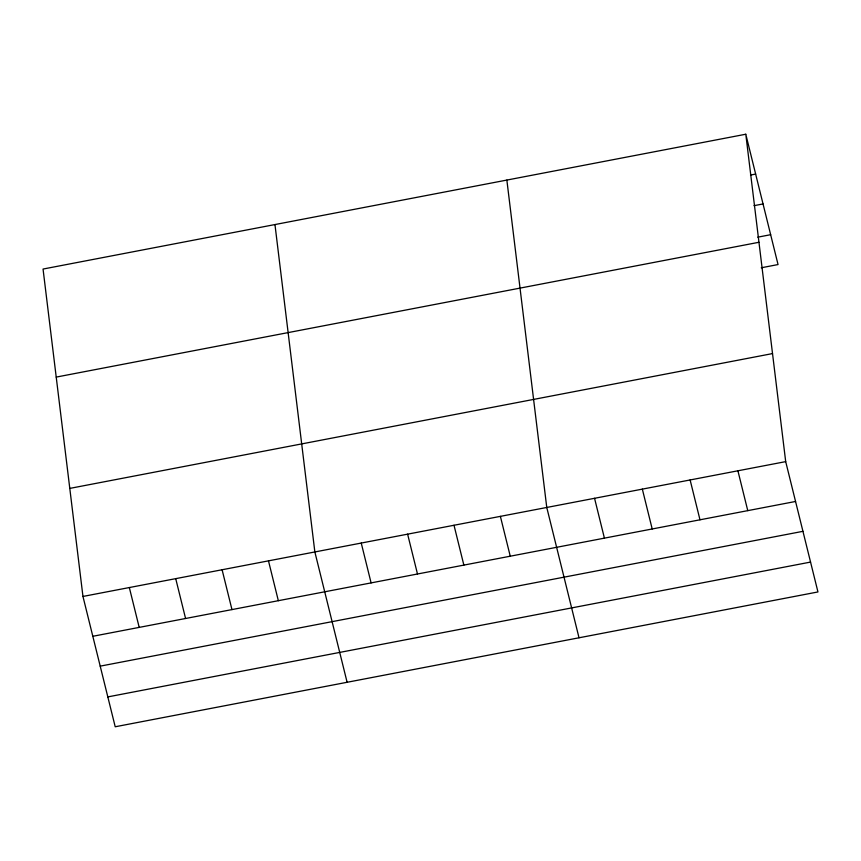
<?xml version="1.0" encoding="UTF-8"?>
<svg xmlns="http://www.w3.org/2000/svg" width="861" height="861" viewBox="0 0 861 861"><rect width="100%" height="100%" fill="white"/><g stroke="black" fill="none" stroke-linecap="round" stroke-linejoin="round"><path stroke-width="1.29" d="M745.787 134.23L43.05 269.052L82.957 596.447L115.213 726.77L817.95 591.948L785.695 461.625L745.787 134.23L778.043 264.553L761.253 267.782M750.491 175.063L755.657 174.073M753.999 205.671L763.04 203.939M757.745 237.173L770.66 234.698M56.223 377.096L758.961 242.275M69.784 488.402L772.532 353.58M82.957 596.447L785.695 461.625M92.816 636.29L795.564 501.468M100.21 666.145L802.947 531.323M107.819 696.904L810.556 562.082M737.909 470.795L747.768 510.638M690.124 479.954L699.982 519.796M642.338 489.123L652.197 528.966M594.553 498.293L604.411 538.136M579.022 637.786L546.767 507.463L506.86 180.078M500.381 516.363L510.25 556.206M454.005 525.264L463.864 565.107M407.619 534.154L417.488 573.996M361.243 543.054L371.102 582.897M347.112 682.278L314.857 551.955L274.96 224.56M268.481 560.855L278.34 600.698M222.095 569.745L231.964 609.588M175.719 578.646L185.578 618.489M129.333 587.546L139.202 627.389"/></g></svg>
